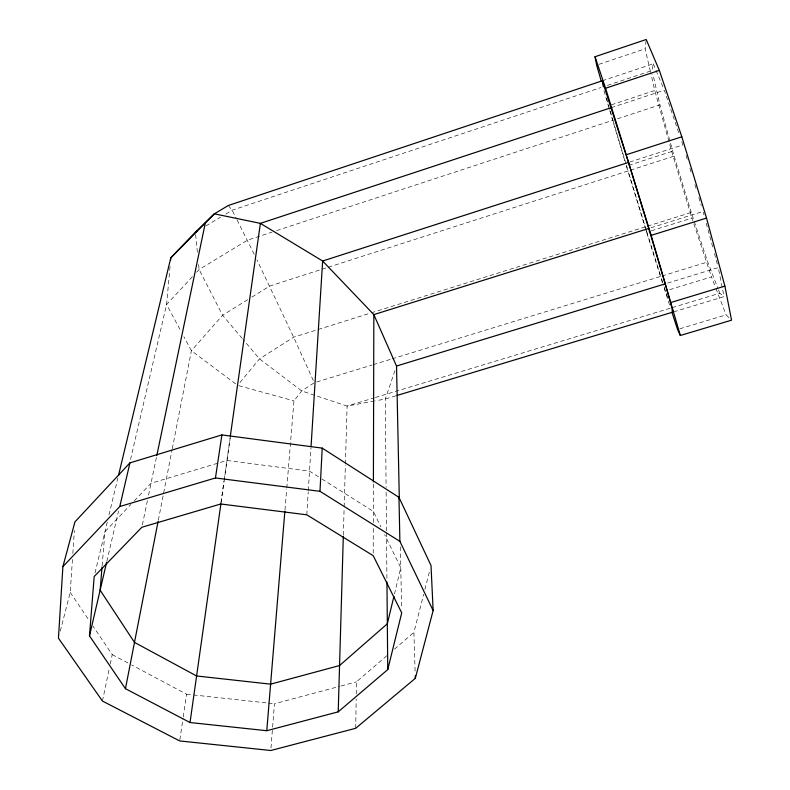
<?xml version="1.0" encoding="UTF-8"?>
<svg xmlns="http://www.w3.org/2000/svg" width="790" height="790" viewBox="0 0 790 790"><rect width="100%" height="100%" fill="white"/><g stroke="black" fill="none" stroke-linecap="round" stroke-linejoin="round"><path stroke-width="0.59" stroke-dasharray="3.95 2.96" d="M373.216 553.207L373.285 527.394M373.295 522.476L373.394 483.115M355.717 728.301L356.172 698.972M356.241 694.084L356.438 681.859L387.949 654.772M343.344 535.195L344.124 508.148M344.163 506.913L345.378 465.103M345.418 463.878L347.087 406.08L374.184 397.874M306.797 514.804L308.228 491.765M308.307 490.55L310.974 447.812M60.267 631.141L70.231 592.411L72.512 558.372M72.838 553.504L74.379 530.406M270.98 748.041L272.52 728.37M272.619 727.136L274.446 703.771L339.799 686.303M102.137 565.808L104.961 531.68L130.923 504.385M284.973 510.014L286.691 489.168M286.79 487.944L293.969 400.866L301.711 390.932L314.321 382.735L293.633 337.192L256.947 259.851M170.047 266.408L166.591 304.515L130.004 461.755M650.377 71.446L645.154 48.812L646.072 40.665M220.914 502.786L223.985 481.021M224.153 479.807L230.167 437.245M221.082 502.578L230.216 437.867M179.863 739.746L183.033 718.169M183.201 716.974L186.549 694.193L131.624 664.933M602.306 80.797L653.261 63.812L652.066 70.537L604.488 86.367M158.346 520.146L172.042 449.945M172.279 448.73L191.407 350.691L222.602 315.269L247.695 299.696M142.338 524.886L147.552 499.912M148.54 495.152L156.548 456.778M102.433 701.046L109.218 668.893M110.225 664.123L112.229 654.604L92.953 626.055M106.828 561.384L118.559 510.972M95.027 572.997L107.262 522.111M108.99 514.942L117.908 477.861M394.487 593.991L400.777 567.773L384.631 534.613M415.096 671.085L413.901 632.454L423.687 594.208M424.901 589.429L429.484 571.496M394.97 370.589L385.283 399.009L386.093 487.45M239.972 382.518L259.515 358.887L293.633 337.192L370.066 313.215M192.444 276.697L166.591 304.515L180.446 330.289M196.611 272.214L199.11 269.518L247.428 240.19L272.027 232.122M134.27 500.87L151.028 483.253L226.888 460.461L309.522 471.156L320.839 478.296M394.437 649.192L413.901 632.454M251.872 297.109L269.647 286.079L327.05 267.632M205.874 225.93L220.568 217.141M225.812 214.001L232.112 210.229L600.993 87.532M598.938 64.326L645.154 48.812M609.406 109.376L608.34 105.83L654.782 90.504L650.654 72.641M611.282 107.667L664.331 90.178L679.291 134.438M276.717 230.581L612.951 120.258L610.295 111.015M617.533 118.757L659.917 104.853L652.876 74.092M629.66 162.069L682.846 144.925L680.871 139.099M628.712 165.347L671.698 151.512L654.782 90.504M328.215 267.257L628.109 170.917L626.342 165.021M630.41 170.176L674.117 156.134L659.917 104.853M371.241 312.85L645.242 226.888L628.109 170.917M647.543 226.167L691.26 212.461L707.721 261.954L718.08 288.765M651.019 227.747L703.061 211.444L704.009 214.959M662.464 282.84L646.635 232.26L650.121 231.174M651.286 230.808L691.961 218.08L693.492 222.691M316.681 382.014L372.06 365.01M373.236 364.654L390.912 359.223M392.087 358.858L660.736 276.382L662.642 282.237M661.911 276.016L707.721 261.954M667.55 283.116L718.258 267.603L724.055 296.635L673.07 312.04M669.683 289.654L711.494 276.895L715.473 287.264M375.359 397.518L671.046 308.001M672.201 307.646L719.808 293.238L724.055 296.635M395.899 395.81L385.283 399.009L375.734 400.777M679.844 328.759L726.089 314.894L729.99 318.666M340.984 685.987L356.438 681.859M374.539 401.004L347.087 406.08L301.711 390.932L259.515 358.887L243.024 339.404M186.549 694.193L267.119 702.972M268.343 703.11L274.446 703.771M238.797 385.678L293.969 400.866M112.229 654.604L130.547 664.36M321.866 478.947L373.324 511.406L380.859 526.881M235.657 383.881L191.407 350.691L183.902 336.738M242.234 338.476L222.602 315.269L199.11 269.518L198.507 263.505M228.32 205.489L232.112 210.229L236.487 218.791M70.231 592.411L88.826 619.943M237.04 219.857L254.834 255.486M653.261 63.812L655.562 69.303M656.026 70.399L663.403 87.976M718.515 289.881L719.808 293.238M715.918 288.409L726.089 314.894M693.877 223.847L711.494 276.895M664.173 286.918L667.609 297.455M669.584 305.029L662.83 284.015M645.242 226.888L646.319 230.344M646.684 231.5L660.736 276.382M626.381 166.097L645.213 227.619M645.568 228.784L646.635 232.26M674.117 156.134L691.26 212.461M671.698 151.512L691.961 218.08M686.036 155.433L687.448 160.094M689.937 168.27L691.349 172.931M694.904 184.603L696.316 189.274M698.804 197.441L701.283 205.607M612.951 120.258L625.996 163.846M609.762 110.561L625.68 163.737M606.651 98.306L608.971 106.393M603.995 90.702L608.34 105.83M706.221 223.145L712.876 247.714M714.456 253.57L717.942 266.437M195.614 234.61L197.549 253.876M400.332 546.868L401.626 607.984M386.132 492.358L386.488 531.67M386.507 532.894L386.922 578.339"/><path stroke-width="1.19" d="M373.403 481.89L373.838 314.618L322.646 261.016L260.384 223.363L214.327 213.833L195.377 232.201L170.818 257.807L118.48 475.471M338.209 711.849L387.752 669.594L401.725 612.862L373.206 555.676L306.797 514.804L220.736 503.99L141.844 527.266L94.178 576.542L89.487 635.891L125.452 688.692L190.025 722.534L266.773 730.711L338.209 711.849L343.304 536.43M433.137 610.542L399.888 541.348L319.99 491.321L322.221 448.118L221.891 434.925L129.935 462.871L74.951 521.894L62.894 566.627L58.45 638.182L102.433 701.046L179.686 740.941L270.782 750.5L355.717 728.301L415.313 678.333L433.137 610.542L431.014 565.521L398.97 497.344L322.221 448.118M311.053 446.577L322.646 261.016L628.504 162.444L602.306 80.797L228.32 205.489L214.327 213.833L170.818 257.807L170.601 260.266M102.038 567.032L100.123 590.189L134.488 642.398L196.601 675.973L270.605 684.16L339.562 665.545L387.337 623.784L393.914 596.381M266.773 730.711L284.864 511.239M230.344 436.021L260.384 223.363L611.282 107.667M190.025 722.534L220.904 503.803M62.894 566.627L119.784 506.528L215.453 477.96L221.891 434.925M125.452 688.692L158.109 521.361M156.795 455.583L205.242 223.323M89.487 635.891L106.551 562.579M119.784 506.528L129.935 462.871M195.377 232.201L197.48 230.947M601.318 81.39L596.628 65.096L595.028 56.732L646.21 39.5L659.334 70.399L681.829 136.789L706.527 218.08L724.884 286.108L731.55 320.177L680.328 335.493L677.534 329.46L671.856 312.01M680.328 335.493L651.177 235.371L605.584 88.253L659.334 70.399M626.48 154.682L681.829 136.789M628.504 162.444L648.708 228.478L373.838 314.618L396.521 366.047L399.325 498.895M651.177 235.371L706.527 218.08M396.521 366.047L665.19 283.847L648.708 228.478M671.125 302.422L724.884 286.108M397.074 395.444L673.07 312.04L665.19 283.847M215.453 477.96L319.99 491.321M672.053 310.016L673.07 312.04M595.028 56.732L605.584 88.253M602.306 80.797L603.333 86.752M415.244 675.914L415.313 678.333M398.97 497.344L399.888 541.348M386.952 582.023L387.752 669.594"/></g></svg>
